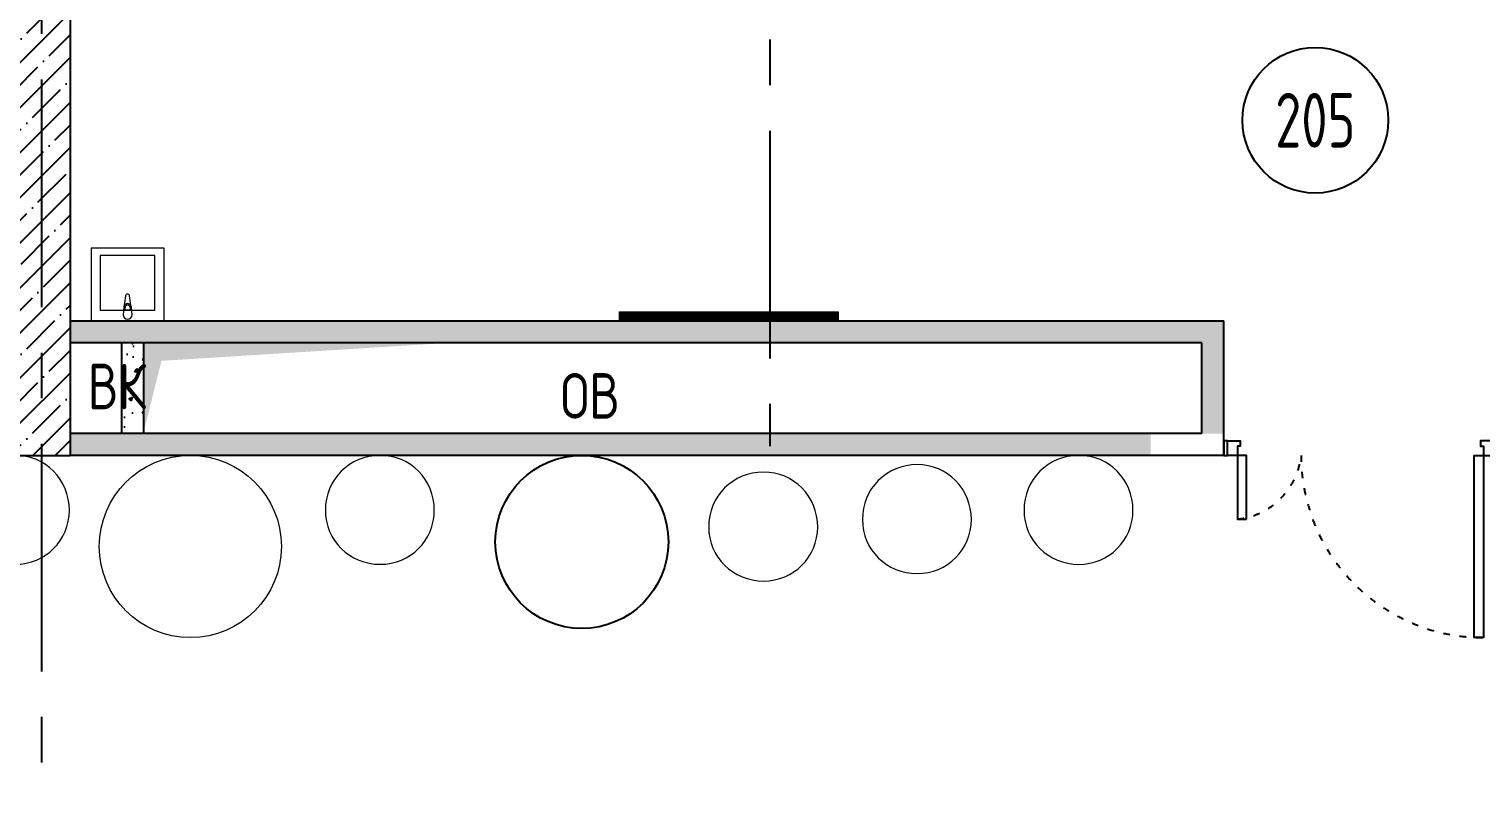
# Model space of a CAD drawing. Header units: millimetres. Extents: x -9318 to 9016603, y 0 to 838141.
# Drawn here: x 89337 to 97305, y 293112 to 297329 of the extents above; entities that cross this region are included whole.
import ezdxf
from ezdxf import colors
from ezdxf.entities.mleader import LeaderData, LeaderLine
from ezdxf.enums import TextEntityAlignment as Align
from ezdxf.math import Vec2, Vec3

# ---------------------------------------------------------------- set-up
doc = ezdxf.new("R2010")
doc.units = ezdxf.units.MM
doc.linetypes.add('ACAD_ISO03W100', pattern=[30, 12, -18])
doc.linetypes.add('CENTER', pattern=[2, 1.25, -0.25, 0.25, -0.25])
for name, color, linetype, lineweight in [('АР_Номер помещения', 1, 'Continuous', 25), ('Сан.техника', 151, 'Continuous', 9), ('ТХ_мебель передв', 250, 'Continuous', 13)]:
    doc.layers.add(name, color=color, linetype=linetype, lineweight=lineweight)
doc.styles.add('ICOCPEUR', font='isocpeur.ttf')
doc.styles.add('ISOCPEUR', font='isocpeur.ttf', dxfattribs={"width": 0.7})
pattern_1 = [(50, (140697.8, 216407.27), (215.17805, -18.82564), [22.5, -247.5]), (355, (140697.8, 216407.27), (-41.6254, 225.65764), [18, -198]), (100.45144, (140715.72, 216405.7), (173.55265, 206.832), [19.12206, -210.34263]), (46.1842, (140697.8, 216467.27), (320.1724, -49.6558), [33.75, -371.25]), (96.63564, (140724.47, 216463.14), (280.3986, 292.2356), [28.6831, -315.5141]), (351.18416, (140697.8, 216467.27), (280.3986, 292.2356), [27, -297]), (21, (140727.8, 216452.27), (179.0721, -120.78567), [22.5, -247.5]), (326, (140727.8, 216452.27), (72.9946, 217.545), [18, -198]), (71.45144, (140742.72, 216442.2), (252.0667, 96.75935), [19.12206, -210.34263]), (37.5, (140697.79, 216407.274), (3.647957, 99.868156), [0, -195.6, 0, -201, 0, -198.75]), (7.5, (140697.79, 216407.27), (78.92086, 118.32351), [0, -114.6, 0, -191.1, 0, -75.75]), (327.5, (140630.89, 216407.274), (160.14673, -6.76646), [0, -75, 0, -234, 0, -310.5]), (317.5, (140600.9, 216407.27), (174.95585, 30.0315), [0, -97.5, 0, -155.4, 0, -220.5])]

# ---------------------------------------------------------------- blocks, each defined once
blk = doc.blocks.new('Полуторная_на лестницу')
at = {"color": 8}
for points in [[(75, 80), (75, 1080), (124.9, 1080), (124.9, 80)], [(1375.1, 430), (1375.1, 80), (1425, 80), (1425, 430)]]:
    blk.add_lwpolyline(points, close=True, dxfattribs=at)
for points in [[(0, 0), (0, 80), (20, 80), (20, 0), (0, 0)], [(20, 80), (20, 0), (90, 0), (90, 30), (75, 30), (75, 80), (20, 80)], [(1480, 80), (1480, 0), (1410, 0), (1410, 30), (1425, 30), (1425, 80), (1480, 80)], [(1500, 0), (1500, 80), (1480, 80), (1480, 0), (1500, 0)]]:
    blk.add_lwpolyline(points, dxfattribs=at)
at = {"color": 8, "linetype": 'ACAD_ISO03W100', "ltscale": 3}
for centre, radius, start, end in [((75, 80), 1000, 0, 90), ((1465.4, 39.6), 392.5, 95.90754, 174.09246)]:
    blk.add_arc(centre, radius, start, end, dxfattribs=at)
blk = doc.blocks.new('*U1142')
at = {"layer": 'АР_Номер помещения', "color": 8}
blk.add_circle((-13687.5, 4816.4), 400, dxfattribs=at)
at = {"color": 8, "style": 'ISOCPEUR', "width": 0.7, "flags": 1}
blk.add_attdef('КАТЕГОРИЯ', (-499.2, -2092.2), '', height=250, dxfattribs=at)
at = {"layer": 'АР_Номер помещения', "color": 8, "style": 'ISOCPEUR', "width": 0.7}
blk.add_attdef('НОМЕР_ПОМЕЩЕНИЯ', text='', height=300, dxfattribs=at).set_placement((-13687.5, 4816.4), align=Align.MIDDLE_CENTER)
blk = doc.blocks.new('_DotSmall')
at = {"color": 8, "linetype": 'ByBlock', "const_width": 0.5}
blk.add_lwpolyline([(-0.0625, 0, 1), (0.0625, 0, 1)], format="xyb", close=True, dxfattribs=at)
blk = doc.blocks.new('У007')
at = {"layer": 'Сан.техника', "color": 8, "linetype": 'Continuous', "lineweight": 5}
for p, q in [((-172832.6, 79059.6), (-172839.2, 79006.7)), ((-172832.6, 79059.6), (-172839.2, 79006.7)), ((-172803.7, 79006.7), (-172810.4, 79059.6)), ((-172803.7, 79006.7), (-172810.4, 79059.6)), ((-172842.5, 78997.2), (-172846.5, 78955.2)), ((-172842.5, 78997.2), (-172846.5, 78955.2)), ((-172835.1, 78980.1), (-172835.1, 78995)), ((-172835.1, 78980.1), (-172835.1, 78995)), ((-172807.9, 78980.1), (-172835.1, 78980.1)), ((-172807.9, 78980.1), (-172835.1, 78980.1)), ((-172807.9, 78995), (-172807.9, 78980.1)), ((-172807.9, 78995), (-172807.9, 78980.1)), ((-172796.5, 78955.2), (-172800.5, 78997.2)), ((-172796.5, 78955.2), (-172800.5, 78997.2))]:
    blk.add_line(p, q, dxfattribs=at)
for points in [[(-172621.5, 78921.1), (-172621.5, 79321.1), (-173021.5, 79321.1), (-173021.5, 78921.1)], [(-172671.5, 78980.1), (-172671.5, 79280.2), (-172971.5, 79280.2), (-172971.5, 78980.1)], [(-172671.5, 78980.1), (-172671.5, 79280.2), (-172971.5, 79280.2), (-172971.5, 78980.1)]]:
    blk.add_lwpolyline(points, close=True, dxfattribs=at)
for centre, radius, start, end in [((-172821.5, 79058.2), 11.2, 7.13862, 172.86077), ((-172821.5, 79058.2), 11.2, 7.13862, 172.86077), ((-172821.5, 78995.3), 21.1, 147.22867, 174.83008), ((-172821.5, 78995.3), 21.1, 147.22867, 174.83008), ((-172821.5, 78995.3), 21.1, 32.77072, 147.22867), ((-172821.5, 78995.3), 21.1, 32.77072, 147.22867), ((-172821.5, 78995), 13.6, 359.99969, 179.99969), ((-172821.5, 78995), 13.6, 359.99969, 179.99969), ((-172821.5, 78995.3), 21.1, 5.1693, 32.77072), ((-172821.5, 78995.3), 21.1, 5.1693, 32.77072), ((-172821.5, 78955.2), 25, 179.99969, 359.99969), ((-172821.5, 78955.2), 25, 179.99969, 359.99969)]:
    blk.add_arc(centre, radius, start, end, dxfattribs=at)
blk = doc.blocks.new('A$C3da1b1ea')
at = {"color": 8, "lineweight": 0}
blk.add_lwpolyline([(0, 0), (50, 0), (50, -1200), (0, -1200), (0, 0)], dxfattribs=at)
blk = doc.blocks.new('У014')
at = {"layer": 'ТХ_мебель передв', "color": 8}
blk.add_circle((-169652.2, 43208.2, -0.6), 500, dxfattribs=at)
blk = doc.blocks.new('У012')
at = {"layer": 'ТХ_мебель передв', "color": 8}
blk.add_open_spline([(-181454, 44963.5, -0.6), (-181454, 44799.5, -0.6), (-181586.3, 44667.2, -0.6), (-181750.4, 44667.2, -0.6), (-181919.7, 44667.2, -0.6), (-182052, 44799.5, -0.6), (-182052, 44963.5, -0.6), (-182052, 45132.9, -0.6), (-181919.7, 45265.2, -0.6), (-181750.4, 45265.2, -0.6), (-181586.3, 45265.2, -0.6), (-181454, 45132.9, -0.6), (-181454, 44963.5, -0.6)], degree=3, knots=[0, 0, 0, 0, 1, 1, 1, 2, 2, 2, 3, 3, 3, 4, 4, 4, 4], dxfattribs=at)

msp = doc.modelspace()

# ---------------------------------------------------------------- hatches: boundary and pattern name
at = {"ltscale": 100}
h = msp.add_hatch(dxfattribs=at)
h.set_pattern_fill('ANSI35', color=256, scale=700)
h.set_pattern_definition([(45, (-884940.71, 393547.5), (-123.743687, 123.743687), []), (45, (-884816.97, 393547.5), (-123.743687, 123.743687), [218.75, -43.75, 0, -43.75])])
h.paths.add_polyline_path([(89562.1, 302757.96), (89262.1, 302757.96), (89262.1, 294987.6), (89562.1, 294987.6)])
h = msp.add_hatch(dxfattribs=at)
h.set_pattern_fill('AR-CONC', color=256, scale=30)
h.set_pattern_definition(pattern_1)
h.paths.add_polyline_path([(95893.4, 295725.72), (89978.01, 295725.72), (89978.01, 295605.72), (95773.4, 295605.72), (95773.4, 295107.58), (95893.4, 295107.58)])
h.paths.add_polyline_path([(89978.01, 295725.72), (89562.1, 295725.72), (89562.1, 295606.82), (89978.01, 295606.82)])
h = msp.add_hatch(dxfattribs=at)
h.set_pattern_fill('AR-CONC', color=256, scale=30)
h.set_pattern_definition(pattern_1)
h.paths.add_polyline_path([(89967.03, 295605.72), (89847.03, 295605.72), (89847.03, 295107.58), (89967.03, 295107.58)])
msp.add_hatch(color=256).paths.add_polyline_path([(89963.89, 295106.82), (90063.89, 295506.82), (91663.89, 295606.82), (89963.89, 295606.82)])
h = msp.add_hatch(dxfattribs=at)
h.set_pattern_fill('AR-CONC', color=256, scale=30)
h.set_pattern_definition(pattern_1)
h.paths.add_polyline_path([(95493.47, 295107.59), (89562.1, 295107.58), (89562.1, 294987.58), (95493.33, 294987.59)])

# ---------------------------------------------------------------- linework, layer by layer
at = {"linetype": 'CENTER', "ltscale": 1000}
for p, q in [((93402.03, 350770.43), (93402.03, 295038.08)), ((89407.1, 269801.69), (89407.1, 304109.16))]:
    msp.add_line(p, q, dxfattribs=at)
at = {"ltscale": 100}
for p, q in [((89562.1, 302757.96), (89562.1, 294987.6)), ((95893.4, 294987.6), (95893.4, 295725.72)), ((89847.03, 295107.6), (89847.03, 295605.74)), ((89967.03, 295107.6), (89967.03, 295605.74)), ((95773.4, 295107.58), (95773.4, 295605.72)), ((89262.1, 294987.6), (89562.1, 294987.6))]:
    msp.add_line(p, q, dxfattribs=at)
for points in [[(89562.1, 295725.72), (95893.4, 295725.72)], [(95773.4, 295605.72), (89562.1, 295605.72)], [(95773.4, 295107.58), (89562.1, 295107.58)], [(95893.4, 294987.58), (89562.1, 294987.6)]]:
    msp.add_lwpolyline(points, dxfattribs=at)
at = {"const_width": 50}
msp.add_lwpolyline([(93777.16, 295750.72), (92577.16, 295750.72)], dxfattribs=at)
at = {"ltscale": 0.1}
msp.add_circle((92370.64, 294512.59), 475, dxfattribs=at)

# ---------------------------------------------------------------- block references
ref = msp.add_blockref('*U1142', (110083.49, 292011.19))
ref.add_attrib('НОМЕР_ПОМЕЩЕНИЯ', '205', dxfattribs={"layer": 'АР_Номер помещения', "color": 8, "height": 300, "style": 'ISOCPEUR', "width": 0.7}).set_placement((96396.02, 296827.63), align=Align.MIDDLE_CENTER)
for name, p in [('У007', (262699.27, 216804.61)), ('У012', (271012.45, 249722.45, 0.56)), ('У014', (259874.62, 251279.44, 0.56)), ('У012', (273015.28, 249722.44, 0.56)), ('У012', (276849.46, 249722.42, 0.56)), ('У012', (275962.61, 249671.68, 0.56)), ('У012', (275119.11, 249630.89, 0.56))]:
    msp.add_blockref(name, p)
at = {"lineweight": 0, "rotation": 89.99999999999999}
msp.add_blockref('A$C3da1b1ea', (92577.16, 295725.72), dxfattribs=at)
at = {"rotation": 180}
msp.add_blockref('Полуторная_на лестницу', (97393.4, 295067.6), dxfattribs=at)

# ---------------------------------------------------------------- texts
at = {"ltscale": 100, "char_height": 250, "attachment_point": 5, "line_spacing_factor": 0.7, "style": 'ICOCPEUR'}
for s, insert in [('\\A1;{\\W0.8;ВК}', (89819.36, 295365.77)), ('\\A1;{\\W0.8;ОВ}', (92416.22, 295314.48))]:
    msp.add_mtext(s, dxfattribs=dict(at, insert=insert))

# ---------------------------------------------------------------- leaders
ml = msp.add_multileader_mtext('Standard')
ml.set_content('+13,200', color=8, style='ISOCPEUR')
ml.set_leader_properties(color=8, linetype='Continuous', lineweight=-1)
ml.set_arrow_properties(name='DOTSMALL')
ml.build(insert=Vec2(0, 0))
ml.multileader.update_dxf_attribs({"has_text_frame": 1, "text_left_attachment_type": 4, "text_right_attachment_type": 4, "dogleg_length": 100, "arrow_head_size": 180})
ctx = ml.context
ctx.base_point, ctx.char_height, ctx.arrow_head_size, ctx.landing_gap_size, ctx.plane_origin = Vec3(93068.63, 826103.47), 250, 180, 50, Vec3(90907.41, 825512.23)
ctx.left_attachment, ctx.right_attachment = 4, 4
notes = []
notes.append((ctx, [(0, (0, 0, 0), (0, 0), (1, 0), 1, [])]))
ctx.mtext.insert, ctx.mtext.width, ctx.mtext.line_spacing_style, ctx.mtext.flow_direction = Vec3(93118.63, 826436.81), 852.697, 2, 5
ml = msp.add_multileader_mtext('Standard')
ml.set_content('+13,700', color=8, style='ISOCPEUR')
ml.set_leader_properties(color=8, linetype='Continuous', lineweight=-1)
ml.set_arrow_properties(name='DOTSMALL')
ml.build(insert=Vec2(0, 0))
ml.multileader.update_dxf_attribs({"has_text_frame": 1, "text_left_attachment_type": 4, "text_right_attachment_type": 4, "dogleg_length": 100, "arrow_head_size": 180})
ctx = ml.context
ctx.base_point, ctx.char_height, ctx.arrow_head_size, ctx.landing_gap_size, ctx.plane_origin = Vec3(118053.07, 658154.33), 250, 180, 50, Vec3(117803.7, 657493.51)
ctx.left_attachment, ctx.right_attachment = 4, 4
notes.append((ctx, [(0, (0, 0, 0), (0, 0), (1, 0), 1, [])]))
ctx.mtext.insert, ctx.mtext.width, ctx.mtext.line_spacing_style, ctx.mtext.flow_direction = Vec3(118103.07, 658487.66), 852.697, 2, 5
ml = msp.add_multileader_mtext('Standard')
ml.set_content('+15,850', color=8, style='ISOCPEUR')
ml.set_leader_properties(color=8, linetype='Continuous', lineweight=-1)
ml.set_arrow_properties(name='DOTSMALL')
ml.build(insert=Vec2(0, 0))
ml.multileader.update_dxf_attribs({"has_text_frame": 1, "text_left_attachment_type": 4, "text_right_attachment_type": 4, "dogleg_length": 100, "arrow_head_size": 180})
ctx = ml.context
ctx.base_point, ctx.char_height, ctx.arrow_head_size, ctx.landing_gap_size, ctx.plane_origin = Vec3(116043.29, 652621.27), 250, 180, 50, Vec3(116522.41, 649668.82)
ctx.left_attachment, ctx.right_attachment = 4, 4
notes.append((ctx, [(0, (0, 0, 0), (0, 0), (1, 0), 1, [])]))
ctx.mtext.insert, ctx.mtext.width, ctx.mtext.line_spacing_style, ctx.mtext.flow_direction = Vec3(116093.29, 652954.61), 852.697, 2, 5
ml = msp.add_multileader_mtext('Standard')
ml.set_content('+9,800', color=8, style='ISOCPEUR')
ml.set_leader_properties(color=8, linetype='Continuous', lineweight=-1)
ml.set_arrow_properties(name='DOTSMALL')
ml.build(insert=Vec2(0, 0))
ml.multileader.update_dxf_attribs({"has_text_frame": 1, "text_left_attachment_type": 4, "text_right_attachment_type": 4, "dogleg_length": 100, "arrow_head_size": 180})
ctx = ml.context
ctx.base_point, ctx.char_height, ctx.arrow_head_size, ctx.landing_gap_size, ctx.plane_origin = Vec3(118053.07, 538154.33), 250, 180, 50, Vec3(117803.7, 537493.51)
ctx.left_attachment, ctx.right_attachment = 4, 4
notes.append((ctx, [(0, (0, 0, 0), (0, 0), (1, 0), 1, [])]))
ctx.mtext.insert, ctx.mtext.width, ctx.mtext.line_spacing_style, ctx.mtext.flow_direction = Vec3(118103.07, 538487.66), 852.697, 2, 5
ml = msp.add_multileader_mtext('Standard')
ml.set_content('+11,750', color=8, style='ISOCPEUR')
ml.set_leader_properties(color=8, linetype='Continuous', lineweight=-1)
ml.set_arrow_properties(name='DOTSMALL')
ml.build(insert=Vec2(0, 0))
ml.multileader.update_dxf_attribs({"has_text_frame": 1, "text_left_attachment_type": 4, "text_right_attachment_type": 4, "dogleg_length": 100, "arrow_head_size": 180})
ctx = ml.context
ctx.base_point, ctx.char_height, ctx.arrow_head_size, ctx.landing_gap_size, ctx.plane_origin = Vec3(116043.29, 532621.27), 250, 180, 50, Vec3(116522.41, 529668.82)
ctx.left_attachment, ctx.right_attachment = 4, 4
notes.append((ctx, [(0, (0, 0, 0), (0, 0), (1, 0), 1, [])]))
ctx.mtext.insert, ctx.mtext.width, ctx.mtext.line_spacing_style, ctx.mtext.flow_direction = Vec3(116093.29, 532954.61), 852.697, 2, 5
for ctx, leaders in notes:
    for number, flags, end, landing, length, lines in leaders:
        leader = LeaderData()
        leader.index, (leader.has_last_leader_line, leader.has_dogleg_vector, leader.attachment_direction) = number, flags
        leader.last_leader_point, leader.dogleg_vector, leader.dogleg_length = Vec3(end), Vec3(landing), length
        for number, points, colour, breaks in lines:
            line = LeaderLine()
            line.index, line.vertices, line.color, line.breaks = number, Vec3.list(points), colors.encode_raw_color(colour), breaks
            leader.lines.append(line)
        ctx.leaders.append(leader)

doc.saveas('drawing.dxf')
